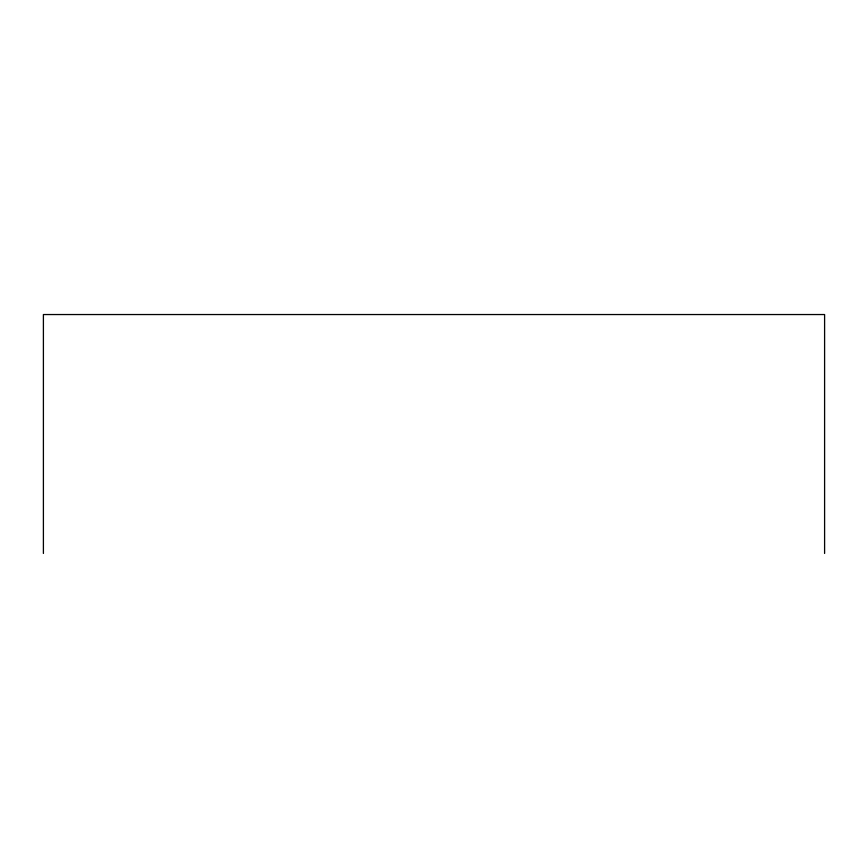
<?xml version="1.0" encoding="UTF-8"?>
<svg xmlns="http://www.w3.org/2000/svg" width="868" height="868" viewBox="0 0 868 868"><rect width="100%" height="100%" fill="white"/><g stroke="black" fill="none" stroke-linecap="round" stroke-linejoin="round"><path stroke-width="1.3" d="M824.6 553.458L824.6 314.541L43.4 314.541L43.4 553.458"/></g></svg>
